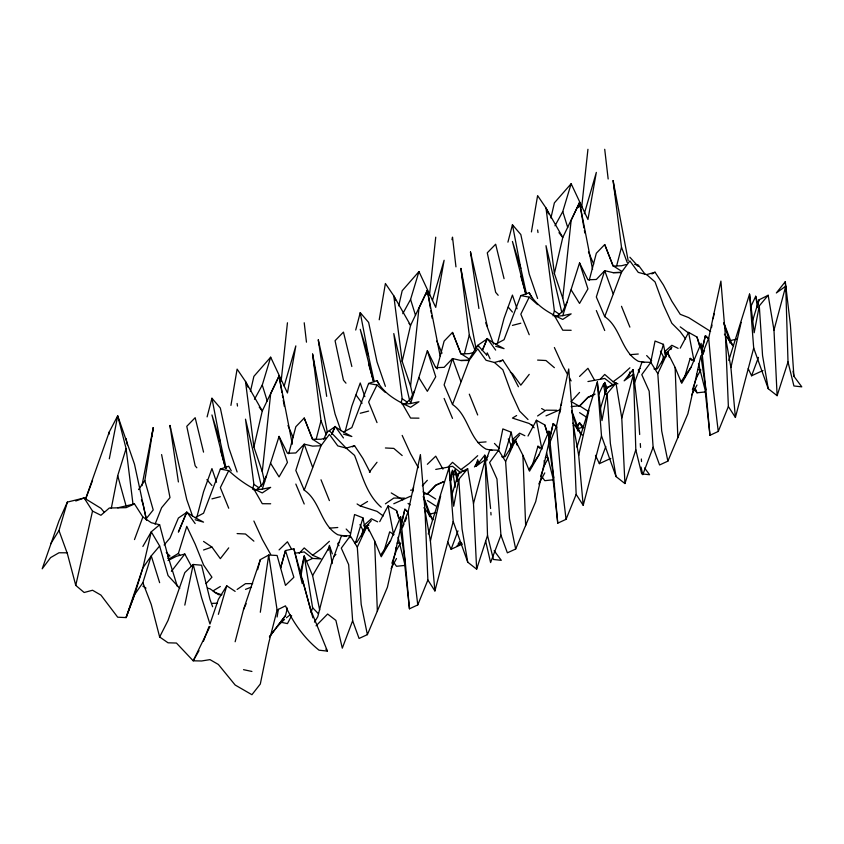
<?xml version="1.0" encoding="UTF-8"?>
<svg xmlns="http://www.w3.org/2000/svg" width="844" height="844" viewBox="0 0 844 844"><rect width="100%" height="100%" fill="white"/><g stroke="black" fill="none" stroke-linecap="round" stroke-linejoin="round"><path stroke-width="1.27" d="M401.406 528.734L408.19 511.622L420.407 454.578L425.038 510.82L427.876 580.018L417.759 604.937L409.456 608.798L405.394 563.444L400.383 529.135L400.615 516.823L390.582 540.688L381.224 556.787L374.62 540.93L367.098 526.023L356.896 542.228L354.607 542.344M549.697 443.121L556.491 426.009L568.708 368.965L573.329 425.207L576.167 494.405L566.05 519.324L557.747 523.174L553.696 477.82L548.684 443.522L548.906 431.21L538.873 455.074L529.515 471.174L522.911 455.317L515.399 440.41L505.187 456.615L501.758 456.794M264.594 481.861L262.273 471.669L270.671 393.832L279.058 376.044L292.33 444.155M281.157 380.982L287.445 322.788M412.6 394.971L410.574 386.056L418.962 308.218L427.349 290.42L440.114 355.968M429.448 295.368L435.736 237.175M564.794 307.1L562.769 298.185L571.156 220.337L579.554 202.549L592.572 269.373M581.643 207.497L587.941 149.304M548.579 433.774L548.906 431.21L553.696 477.82M260.311 612.259L268.708 555.035L277.096 555.479L285.483 585.388L293.87 577.285L285.483 550.552L293.87 548.758L312.871 617.829M151.888 436.696L153.218 427.708L141.95 485.711M145.59 519.493L153.218 509.955L144.83 480.616L153.218 427.708M300.865 576.663L304.22 555.964L312.607 575.566L319.686 610.043M450.833 480.69L452.511 470.34L454.494 474.961M604.093 386.352L604.715 382.469L607.184 388.24M277.096 616.996L278.383 609.368M230.929 405.394L237.111 369.123L245.498 381.456L262.273 410.986L253.886 447.014L262.273 471.669M379.22 319.781L385.402 283.5L393.789 295.843L410.574 325.362L402.177 361.401L410.574 386.056M531.425 231.91L537.607 195.629L545.994 207.972L562.769 237.491L554.381 273.53L562.769 298.185M108.844 434.47L109.309 431.875L117.706 415.797L134.481 464.168L146.582 520.347M412.674 492.136L413.613 487.02M559.783 412.927L560.722 407.8M561.197 405.247L561.671 402.683M711.513 327.62L711.988 325.056M713.169 318.652L714.108 313.525M449.05 467.587L453.207 521.508L467.745 562.188L476.638 569.183L473.484 503.604L467.681 468.747L458.798 479.35L453.682 506.242L449.05 467.587L428.267 533.978M597.341 381.973L601.498 435.894L616.046 476.575L624.929 483.559L621.775 417.991L615.972 383.134L607.089 393.726L601.972 420.618L597.341 381.973L576.958 447.13M749.546 294.092L753.692 348.023L768.24 388.704L777.124 395.688L773.98 330.12L768.177 295.252L759.294 305.855L754.177 332.747L749.546 294.092L728.762 360.483M109.309 458.809L117.706 415.797L126.094 448.597L133.025 504.417M111.281 508.457L117.706 475.657L126.094 448.597M349.838 537.723L354.554 514.524L362.941 517.847L365.167 529.23M498.393 450.812L502.845 428.91L511.242 432.223L513.458 443.606M650.597 362.941L655.049 341.029L663.437 344.352L665.905 357.001M184.815 605.106L193.202 564.478L201.589 565.216L209.977 599.367L212.625 606.731M701.902 355.25L708.686 338.138L720.903 281.094L725.534 337.336L728.372 406.534L718.255 431.453L709.952 435.304L705.067 389.791L698.505 363.796M451.951 239.675L452.511 237.164L455.96 266.873M400.383 529.135L387.407 587.245L367.383 634.635L359.08 638.454L352.634 620.762L348.667 564.625L341.282 548.136L350.313 535.856L357.307 547.123L361.179 604.357L367.383 634.635M548.684 443.522L535.697 501.631L515.673 549.022L507.371 552.841L500.925 535.138L496.958 479.012L489.573 462.523L498.604 450.242L505.609 461.499L509.481 518.733L515.673 549.022M177.398 586.569L168.04 556.396L159.643 524.757L151.255 531.826L142.868 567.938L134.481 595.073L126.094 617.586L117.706 617.217L100.921 595.094L92.534 590.251L84.147 592.499L75.76 585.388L92.534 511.084L84.147 497.971L67.372 502.096L58.974 520.864L42.2 568.824L50.587 557.61L58.974 552.767L67.372 552.809M427.876 580.018L434.903 590.937L430.408 541.025L440.663 495.871M576.167 494.405L583.204 505.324L578.699 455.412L588.954 410.258M728.372 406.534L735.398 417.453L730.904 367.541L741.148 322.376M250.415 391.5L253.886 376.361L270.671 357.191L287.445 392.987L295.833 345.892L284.164 386.014M300.169 573.614L304.22 555.964L312.607 607.712L311.014 612.586M398.706 305.887L402.177 290.747L418.962 271.578L435.736 307.364L444.123 260.279L432.455 300.401M401.417 524.303L404.888 509.185L407.684 511.875L404.888 509.185L401.301 524.135M450.496 479.17L452.511 470.34L455.243 487.167M456.709 481.069L458.482 473.368L467.681 468.747M550.91 218.016L554.381 202.876L571.156 183.707L587.941 219.493L596.328 172.408L584.291 213.785M550.003 437.424L553.189 423.572L555.985 426.262M603.85 386.257L604.715 382.469L606.182 391.532M605.296 394.169L606.773 387.744L615.972 383.134M701.913 350.819L705.384 335.69L708.179 338.391L705.384 335.69L701.786 350.65M757.205 307.585L758.967 299.873L768.177 295.252M278.478 378.523L279.058 376.044L281.928 392.544M426.484 294.145L427.349 290.42L430.44 308.197M578.393 207.518L579.554 202.549L583.964 227.943M549.286 439.766L553.189 423.572L556.913 427.169M361.454 536.362L362.941 530.169L359.955 524.588M509.744 450.749L511.242 444.556L519.63 435.029M661.939 362.878L663.437 356.685L660.441 351.093M328.147 550.341L329.392 545.382L332.325 553.854M476.132 465.972L477.683 459.758L478.938 463.398M628.949 375.612L629.888 371.887M235.149 641.756L243.536 609.516L260.311 559.635L268.708 555.035L277.096 610.022L268.708 643.086L260.311 684.03L251.923 694.707L235.149 685.022L218.374 664.471L209.977 659.628L201.589 660.979L193.202 660.81L176.428 643.044L168.04 642.801L159.643 636.967L151.255 604.483L142.868 582.676L151.255 555.879L159.643 545.984L151.255 531.826L142.868 546.469M285.483 615.571L269.468 636.777L285.483 615.571L287.414 608.07M207.107 416.883L211.939 398.241L220.337 408.032L228.724 447.552L237.111 471.965M355.714 330.025L360.24 312.628L368.628 322.419L377.015 361.939L385.402 386.352M507.919 242.154L512.435 224.757L520.822 234.548L529.22 274.068L537.607 298.481M453.207 521.508L434.903 590.937M601.498 435.894L583.204 505.324M753.692 348.023L735.398 417.453M316.162 439.27L321.005 420.692L312.607 354.069L327.44 432.835M464.453 353.657L469.296 335.079L460.908 268.455L475.984 348.509M616.658 265.776L621.49 247.208L613.103 180.584L628.179 260.638M196.842 517.203L203.552 491.778L211.939 468.578L216.56 482.272M288.732 453.787L295.833 426.726L304.22 418.044L312.607 439.281L321.005 444.693M345.133 431.59L351.842 406.164L360.24 382.965L364.851 396.659M437.023 368.163L444.123 341.113L452.511 332.43L460.908 353.657L469.296 359.08L477.683 345.101L486.07 354.364M497.338 343.719L504.047 318.283L512.435 295.094L517.055 308.788M589.228 280.292L596.328 253.242L604.715 244.56L613.103 265.786L621.5 271.198M257.631 569.658L260.311 559.635M473.484 503.604L485.237 459.674L475.847 466.458L484.794 455.169L490.596 508.531M621.775 417.991L633.538 374.061L624.138 380.844L633.084 369.556L638.18 412.611L639.678 434.512M773.98 330.12L785.732 286.19L776.343 292.963L785.289 281.674L790.385 324.729L793.909 376.266L801.8 386.858L793.909 385.972L788.011 361.939L785.732 286.19M252.546 489.288L253.886 484.351L245.498 419.183L261.376 486.197M401.174 402.44L402.177 398.727L393.789 333.57L409.973 401.849M553.042 315.793L554.381 310.856L545.994 245.688L561.872 312.713M280.588 568.096L285.483 550.552L280.588 567.938M218.374 614.337L226.762 585.799L235.149 591.38M383.851 551.617L389.675 531.836L393.842 534.558M532.142 466.004L537.966 446.212L542.133 448.945M684.347 378.133L690.17 358.341L694.338 361.074M50.587 543.947L58.974 530.549L67.372 502.096M355.282 543.694L362.941 517.847M503.942 456.847L511.242 432.223M656.147 368.976L663.437 344.352M254.487 399.296L262.273 385.054L270.671 357.191M402.778 313.673L410.574 299.43L418.962 271.578M554.983 225.802L562.769 211.559L571.156 183.707M451.973 494.647L458.482 473.368M600.263 409.034L606.773 387.744M752.468 321.163L758.967 299.873M167.597 558.201L170.003 558.422L178.39 553.432L186.777 526.371L195.164 544.106L203.552 564.963L211.939 577.212L206.073 583.563M253.886 489.942L262.273 489.151L279.058 436.411L287.445 453.302L295.833 452.954L304.22 444.166L312.607 446.128L321.005 445.737L329.392 434.396L337.779 445.885L346.167 448.111L354.554 455.391C361.686 473.473 366.022 494.035 381.245 507.212M402.177 404.329L410.574 403.537L427.349 350.798L435.736 367.689L444.123 367.34L452.511 358.552L460.908 360.515L469.296 360.472M486.513 355.345L487.273 352.887L490.069 358.795M554.381 316.458L562.769 315.667L579.554 262.917L587.941 279.818L596.328 279.469L604.715 270.681L613.103 272.644L621.5 272.601M476.638 569.183L487.515 535.423L485.237 459.674M624.929 483.559L635.806 449.81L633.538 374.061M777.124 395.688L788.011 361.939M391.89 563.243L396.501 550.098L400.373 543.378M540.603 476.427L544.791 464.474L548.02 458.872M692.386 389.749L696.996 376.603L700.868 369.883M85.434 499.426L109.309 431.875M485.036 463.177L489.826 449.926L498.604 450.242M634.182 383.725L642.031 362.055L650.808 362.371L657.803 373.628L661.675 430.862L667.868 461.14L659.575 464.97L653.129 447.267L649.163 391.141L641.778 374.652L650.808 362.371M346.167 536.436L337.779 534.748C320.477 524.947 320.403 500.977 304.22 490.121L321.005 445.737M492.063 450.337L486.07 449.135C468.768 439.334 468.694 415.364 452.511 404.498L469.296 360.124L477.683 348.772L486.07 360.272L494.457 362.498L502.845 369.777L511.242 392.808L519.63 411.133L528.017 419.531M644.267 362.466L638.275 361.264C620.973 351.463 620.889 327.483 604.715 316.627L621.5 272.253L629.888 260.901L638.275 272.401L646.662 274.616L655.049 281.907L663.437 304.937L671.835 323.263L680.222 331.66L685.56 338.898M231.298 470.846L228.724 466.247L220.337 469.085L203.552 513.205L195.164 517.657L186.777 512.319L178.39 518.047L170.003 538.008L164.126 544.971M410.574 403.537L418.962 401.744L410.574 407.304C397.492 401.238 383.851 393.969 377.015 380.633L368.628 383.461L351.842 427.591L343.455 432.044L335.068 426.705L326.681 432.434L323.716 439.481M562.769 315.667L571.156 313.873L562.769 319.433C549.697 313.367 536.045 306.098 529.22 292.762L520.822 295.59L504.047 339.71L495.66 344.173L487.273 338.824L478.886 344.563L477.894 346.905M85.466 499.532L92.534 480.51M134.481 539.59L142.868 516.992L134.481 503.921L117.706 507.824L109.309 508.035L100.921 515.262L92.534 511.084M670.948 349.532L671.835 347.158L665.114 354.775M462.501 544.011L451.097 549.275L457.965 530.887M610.803 458.397L599.388 463.651L605.802 446.497M762.997 370.516L751.593 375.78L758.461 357.392M352.634 620.762L342.305 648.171L335.891 620.382L327.63 614.021L316.046 625.837M500.925 535.138L490.596 562.558L485.638 541.078M653.129 447.267L642.79 474.687L641.05 467.101M203.457 641.187L209.048 626.48M155.085 524.187L161.605 507.698L170.003 497.633L161.605 454.589M331.618 434.628L335.068 426.336L343.455 437.952M482.335 350.313L487.273 338.455L495.66 350.081M667.868 461.14L687.902 413.75L700.879 355.651L705.89 389.949L709.952 435.304M653.963 368.923L657.392 368.744L667.593 352.539L675.116 367.446L681.72 383.303L691.078 367.203L701.111 343.339L705.89 389.949M186.777 512.319L178.39 532.1L186.777 511.949L195.164 523.565M332.103 433.679L335.068 426.705M482.335 350.46L487.273 338.824M402.504 527.511L404.044 523.934M405.067 521.56L406.597 517.984M702.999 354.016L704.529 350.45M243.536 609.516L246.163 603.713M357.307 547.123L367.098 526.023L368.955 530.939M505.609 461.499L515.399 440.41L517.245 445.326M657.803 373.628L667.593 352.539L669.45 357.455M266.472 475.647L262.273 484.635L256.681 489.531M414.246 391.162L410.574 399.012L404.044 404.74M566.968 302.163L562.769 311.141L556.249 316.859M450.19 480.447L451.867 476.881M453.544 473.315L455.222 469.739L457.48 478.348M598.48 394.834L603.523 384.125L604.167 386.584M750.685 306.963L755.718 296.255L757.975 304.863M279.058 376.044L262.273 410.986L259.224 407.124M427.349 290.42L410.574 325.362L409.045 323.442M579.554 202.549L562.769 237.491L558.96 232.68M209.977 626.491L193.202 660.81L199.015 650.619M262.273 489.151L270.671 487.368L262.273 492.917C249.94 487.526 238.546 479.814 228.724 470.625L220.337 487.642L228.724 508.225M385.402 392.492L377.015 385.001L368.628 402.029L377.015 422.612M537.607 304.621L529.22 297.13L520.822 314.158L529.22 334.73M159.643 636.967L168.04 620.446L184.815 572.622L193.202 564.478L201.589 597.7L209.977 624.022L218.374 599.324L226.762 585.799M291.644 615.666L287.445 623.621L281.453 622.313M379.726 521.645L388.113 505.883L396.501 510.536L399.434 519.282M528.017 436.021L536.404 420.259L544.791 424.922L548.146 434.913M680.222 348.15L688.609 332.388L696.996 337.041L702.873 354.543M577.148 427.254L579.554 422.77L583.742 427.486M391.11 568.476L396.501 558.517M538.799 483.96L544.791 472.893M691.605 394.981L696.996 385.022M474.455 466.964L477.683 461.32L478.115 463.883M627.947 376.835L629.888 373.449M312.607 575.566L329.392 546.933L332.188 563.602M576.969 426.958L579.554 422.77L582.771 428.362M314.443 622.123L317.755 616.774L331.07 564.436L341.535 535.55L350.313 535.856M458.102 544L459.431 541.859M142.868 582.676L134.481 594.798L126.094 617.586L142.868 567.938L151.255 555.879L159.643 582.676M380.528 555.204L390.582 540.688M528.819 469.591L538.873 455.074M681.024 381.71L691.078 367.203M138.543 489.583L144.83 480.616M191.409 566.25L184.815 554.012L171.395 571.367M228.724 547.872L220.337 558.654L211.939 547.081L203.552 541.426M369.387 472.06L377.015 462.259M529.22 374.377L520.822 385.17L512.435 373.586L510.346 372.172M363.785 529.22L371.339 520.653M422.316 485.796L427.349 480.289M579.554 392.418L571.156 401.596L579.554 406.333L587.941 397.197L595.125 394.116M299.187 553.326L304.22 547.925L312.607 555.236L321.005 558.865L312.607 558.443L305.422 561.714M448.322 466.806L452.511 462.312L460.908 469.623L464.495 471.174M600.527 378.935L604.715 374.441L613.103 381.741L617.903 383.82M423.751 494.014L427.349 493.687L435.736 485.427L444.123 481.481L435.736 485.068L427.349 494.204L423.15 491.841M571.156 406.576L579.554 405.806L587.941 397.556L594.229 394.591M277.096 626.649L284.555 619.401M279.058 549.908L287.445 541.785L291.644 549.349M427.349 464.295L435.736 456.171L442.931 469.137M579.554 376.424L587.941 368.3L594.535 380.19M329.392 541.299L321.005 548.99L312.607 555.236M477.683 455.686L469.296 463.377L460.908 469.623M629.888 367.815L621.5 375.506L613.103 381.741M363.88 525.464L371.339 518.786L377.627 521.835M512.171 439.84L519.63 433.172L524.873 435.715M664.376 351.969L671.835 345.291L678.122 348.35M334.055 556.133L335.912 554.476M339.647 541.911L337.779 543.483L338.982 545.678M487.937 456.298L486.07 457.859L487.273 460.054M640.142 368.427L638.275 369.988L639.467 372.183M286.411 617.755L290.146 614.822M456.783 546.142L461.499 542.439M237.111 589.46L245.498 583.668L252.694 583.605M385.402 503.836L393.789 498.055L404.582 498.15M537.607 415.965L545.994 410.184L556.776 410.279M212.994 590.927L220.337 586.474M357.086 503.963L360.24 505.946L367.573 501.494M516.633 415.533L512.435 418.075L529.22 423.488L533.408 426.568M651.906 273.941L655.049 272.211L663.437 284.998L671.835 301.202L680.222 314.306L688.609 317.587L710.627 331.439M499.701 361.812L502.845 360.093L511.242 372.869L518.427 386.763M352.465 446.856L354.554 445.706L362.941 458.482L370.136 472.376M560.68 409.403L545.994 415.881M410.574 496.188L393.789 503.752M168.04 560.543L176.428 556.291L184.815 554.012M277.096 610.022L285.483 605.855C293.195 622.756 304.505 638.581 319.043 650.196L327.43 651.114L310.645 609.684L302.257 578.784M607.11 387.67L613.103 384.959L604.715 378.439L587.941 381.551M456.108 475.003L459.706 473.368M134.481 503.921L126.094 507.666L117.706 507.824M245.498 589.365L251.491 587.076M75.76 500.988L84.147 497.971L100.921 508.31L104.276 512.329M203.552 549.993L211.939 547.081M646.662 274.616L655.049 272.211M494.457 362.498L502.845 360.093M354.554 445.706L346.167 448.111L329.392 430.714M664.639 352.94L668.237 351.99M512.435 440.821L516.032 439.861M364.144 526.434L368.933 525.158M626.29 264.51L621.5 265.755L613.103 266.103L604.715 244.56M512.435 325.394L520.822 323.21M474.085 352.381L469.296 353.625L460.908 353.974L452.511 332.43M360.24 413.265L368.628 411.081M325.795 437.994L321.005 439.249L312.607 439.281M211.939 498.878L220.337 496.705M723.93 322.904L730.556 340.543L736.548 339.13M571.726 410.775L578.351 428.414L583.141 427.286M423.435 496.399L430.06 514.028L436.053 512.614M435.736 469.422L452.511 466.31L460.908 472.83M167.597 556.449L170.003 555.964L166.268 552.409M295.833 553.094L304.22 551.934L312.607 558.443M693.947 388.578L696.996 392.808L705.384 391.922M553.189 479.793L544.791 480.679L542.502 477.504M404.888 565.417L396.501 566.292L393.452 562.062M410.574 490.195L412.969 489.984M629.888 354.68L638.275 354.016M477.683 442.551L486.07 441.887M329.392 528.165L337.779 527.5M613.103 272.644L621.5 272.253M460.908 360.515L469.296 360.124M212.382 603.344L217.172 603.249M571.156 330.289L562.769 330.204L554.381 315.614M418.962 418.16L410.574 418.075L402.177 403.485M270.671 503.773L262.273 503.699L253.886 489.098M221.961 594.798L218.374 594.651L209.977 588.764L207.582 588.162M537.607 360.093L545.994 360.525L554.381 367.678M697.566 369.566L700.024 369.683M385.402 447.974L393.789 448.396L402.177 455.549M545.361 457.437L547.819 457.564M237.111 533.587L245.498 534.009L253.886 541.162M397.07 543.051L400.763 543.241M634.677 264.394L638.275 265.016L645.132 274.342M520.822 295.59L529.22 297.13M368.628 383.461L377.015 385.001M220.337 469.085L228.724 470.625M243.536 669.672L251.923 671.455M159.643 524.757L151.255 522.71L142.868 516.992M495.66 346.262L504.047 348.646L495.66 344.173M343.455 434.132L351.842 436.517L343.455 432.044M195.164 519.756L203.552 522.13L195.164 517.657M360.24 505.946L377.015 511.358L383.303 515.979M214.344 592.34L220.337 594.281M541.648 408.549L544.791 410.395M391.257 492.928L402.799 499.901M142.868 586.19L146.012 588.12M579.554 405.806L587.941 411.186M427.349 493.687L435.736 499.068M579.554 412.653L586.886 417.421M427.349 500.524L435.736 505.967M554.381 310.856L559.625 314.39M402.177 398.727L407.42 402.261M253.886 484.351L259.129 487.874M408.042 503.435L410.131 504.923M680.222 326.871L688.609 333.011M546.923 432.909L550.657 435.905M312.607 607.712L318.483 613.82M646.662 355.546L651.695 360.789M494.457 443.416L499.49 448.66M346.167 529.03L350.365 533.408M179.783 588.342L168.04 575.555L159.643 545.984M629.888 257.23L638.275 266.493M429.026 512.53L430.704 514.418M435.736 366.918L437.414 368.839M508.246 307.142L512.435 312.048M356.041 395.013L362.097 403.263M206.907 479.656L211.939 485.532M498.182 295.294L495.66 292.319L487.273 252.831L495.66 244.222L504.047 278.636M345.977 383.165L343.455 380.19L335.068 340.702L343.455 332.093L351.842 366.507M196.842 467.787L195.164 465.804L186.777 426.325L195.164 417.706L203.552 452.12M733.647 346.167L724.395 334.203M582.265 435.019L572.833 423.129M433.162 519.661L423.899 507.698M178.39 553.432L180.067 555.457M690.17 358.341L691.764 360.346M537.966 446.212L539.569 448.217M325.9 649.194L327.43 651.114M644.573 467.998L649.595 474.729L641.704 473.843L635.806 449.81M494.13 550.721L501.304 560.342L493.413 559.466L487.515 535.423M531.826 424.701L534.115 427.802M571.156 289.903L579.554 303.429L587.941 288.901L579.554 262.917M418.962 377.785L427.349 391.31L435.736 376.772L427.349 350.798M270.671 463.398L279.058 476.923L287.445 462.396L279.058 436.411M529.22 292.762L531.794 297.352M377.015 380.633L378.945 384.083M567.569 374.462L562.769 365.874L554.381 347.528M569.362 377.679L571.156 380.908M418.36 467.703L410.574 453.745L402.177 435.409M270.671 554.392L262.273 539.358L253.886 521.022M508.246 438.964L511.907 447.014M748.217 368.649L751.593 375.78M595.453 455.327L599.388 463.651M447.721 542.133L451.097 549.275M485.701 322.746L493.561 344.088M548.611 213.88L545.994 207.972L554.381 273.53M395.889 300.569L393.789 295.843L402.177 361.401M248.125 387.375L245.498 381.456L253.886 447.014M588.458 251.997L593.701 264.098M436.781 341.082L442.024 353.182M287.973 425.492L293.216 437.582M604.715 316.627L596.328 296.982L604.715 270.681L613.103 293.744M452.511 404.498L444.123 384.864L452.511 358.552L460.908 381.615M304.22 490.121L295.833 470.477L304.22 444.166L312.607 467.228M596.328 310.56L604.715 330.521M444.123 398.442L452.511 418.392M295.833 484.055L304.22 504.016M141.391 499.859L142.868 503.457L146.223 518.891M621.5 306.298L629.888 327.113M469.296 394.169L477.683 414.984M321.005 479.782L329.392 500.608M695.604 389.211L696.996 392.808M304.22 418.044L312.607 439.587M730.556 340.543L732.318 345.28M621.49 247.208L627.24 262.579M578.351 428.414L580.556 434.333M469.296 335.079L475.035 350.45M430.06 514.028L432.265 519.946M321.005 420.692L326.301 434.882M58.974 530.549L67.372 553.632L75.76 585.388M340.944 430.767L335.068 414.014L318.293 339.858L326.681 396.353M192.654 516.38L186.777 499.627L170.003 425.471L178.39 481.966M548.99 437.414L550.246 441.169M400.278 521.782L401.955 526.783M723.762 323.199L730.155 343.192M571.958 412.326L577.95 431.062M423.266 496.694L429.659 516.676M526.424 293.796L520.822 268.392L512.435 241.458L525.717 293.912M374.219 381.678L368.628 356.263L360.24 329.329L373.164 380.528M226.203 468.557L220.337 441.876L211.939 414.953L225.221 467.407M562.769 211.559L567.727 227.511M410.574 299.43L415.522 315.382M262.273 385.054L267.231 401.005M520.822 276.294L525.823 293.691M368.628 364.165L373.618 381.562M220.337 449.778L225.686 468.42M696.996 337.041L699.792 346.895M544.791 424.922L546.891 432.307M396.501 510.536L398.6 517.921M117.706 475.657L126.094 506.01M663.437 356.685L664.112 359.143M362.941 530.169L363.616 532.627M546.617 452.911L552.873 477.662L557.747 523.174M398.009 537.29L404.571 563.286L409.456 608.798M293.87 548.758L302.257 583.731M478.886 308.482L470.488 251.987L487.273 326.143M512.435 224.757L520.822 268.392M360.24 312.628L368.628 356.263M211.939 398.241L220.337 441.876M688.609 332.388L693.884 360.188M696.522 374.082L696.996 376.603M536.404 420.259L541.679 448.058M544.074 460.687L544.791 464.474M388.113 505.883L393.631 534.938M396.026 547.566L396.501 550.098M126.094 438.469L127.286 444.851M725.534 337.336L730.904 367.541M573.329 425.207L578.699 455.412M425.038 510.82L430.408 541.025M584.407 230.475L584.85 233.018M430.883 310.74L431.326 313.272M431.759 315.814L432.202 318.357M282.371 395.076L282.814 397.619M283.246 400.161L284.354 406.502M793.043 371.202L793.909 376.266M768.24 388.704L762.554 355.535L759.294 305.855M616.046 476.575L610.36 443.416L607.089 393.726M467.745 562.188L462.058 529.03L458.798 479.35M755.718 296.255L757.395 306.646M603.523 384.125L605.201 394.517M455.222 469.739L457.11 481.439M537.607 229.979L537.997 232.564M237.111 403.464L237.502 406.059M470.488 251.987L471.079 255.901M318.293 339.858L319.074 345.069M170.003 425.471L170.583 429.385M613.103 180.584L615.202 194.806M460.908 268.455L462.617 280.092M312.607 354.069L314.707 368.3M718.255 431.453L713.159 388.398L708.686 338.138M566.05 519.324L560.954 476.269L556.491 426.009M417.759 604.937L412.663 561.893L408.19 511.622M604.715 149.293L608.165 179.002M304.22 322.777L306.467 342.158M400.615 516.823L405.394 563.444M640.29 443.533L640.554 447.394M641.356 458.988L641.524 461.562M490.86 512.392L491.029 514.967M785.289 281.674L785.711 290.863M633.084 369.556L633.264 373.491M633.443 377.426L633.57 380.043M484.794 455.169L485.216 464.348M675.116 367.446L677.859 437.772M522.911 455.317L525.654 525.654M374.62 540.93L377.363 611.267"/></g></svg>
